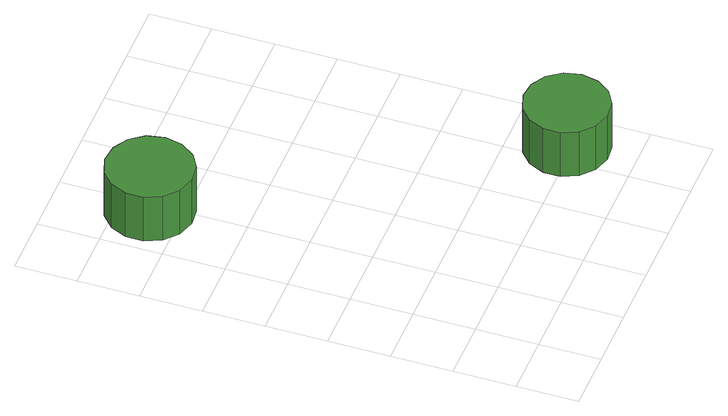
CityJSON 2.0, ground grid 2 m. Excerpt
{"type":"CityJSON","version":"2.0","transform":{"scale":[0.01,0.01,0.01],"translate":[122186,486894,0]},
"CityObjects":{
"tree1":{"type":"SolitaryVegetationObject","attributes":{"function":"something"},"geometry":[{"type":"MultiSurface","lod":"1","boundaries":[[[0,1,2,3,4,5,6,7,8,9,10,11,12,13,14]],[[15,16,17,18,19,20,21,22,23,24,25,26,27,28,29]],[[0,29,28,1]],[[1,28,27,2]],[[2,27,26,3]],[[3,26,25,4]],[[4,25,24,5]],[[5,24,23,6]],[[6,23,22,7]],[[7,22,21,8]],[[8,21,20,9]],[[9,20,19,10]],[[10,19,18,11]],[[11,18,17,12]],[[12,17,16,13]],[[13,16,15,14]],[[14,15,29,0]]]}]},
"tree2":{"type":"SolitaryVegetationObject","attributes":{"function":"something"},"geometry":[{"type":"MultiSurface","lod":"1","boundaries":[[[30,31,32,33,34,35,36,37,38,39,40,41,42,43,44]],[[45,46,47,48,49,50,51,52,53,54,55,56,57,58,59]],[[30,59,58,31]],[[31,58,57,32]],[[32,57,56,33]],[[33,56,55,34]],[[34,55,54,35]],[[35,54,53,36]],[[36,53,52,37]],[[37,52,51,38]],[[38,51,50,39]],[[39,50,49,40]],[[40,49,48,41]],[[41,48,47,42]],[[42,47,46,43]],[[43,46,45,44]],[[44,45,59,30]]]}]}
},
"vertices":[
[314,1303,193],[302,1360,193],[268,1407,193],[218,1436,193],[160,1442,193],[105,1424,193],[62,1385,193],[38,1332,193],[38,1274,193],[62,1221,193],[105,1182,193],[160,1164,193],[218,1170,193],[268,1199,193],[302,1246,193],[302,1246,17],[268,1199,17],[218,1170,17],[160,1164,17],[105,1182,17],[62,1221,17],[38,1274,17],[38,1332,17],[62,1385,17],[105,1424,17],[160,1442,17],[218,1436,17],[268,1407,17],[302,1360,17],[314,1303,17],
[998,219,197],[986,274,197],[953,320,197],[904,348,197],[848,354,197],[794,337,197],[752,299,197],[729,247,197],[729,191,197],[752,139,197],[794,102,197],[848,84,197],[904,90,197],[953,118,197],[986,164,197],[986,164,21],[953,118,21],[904,90,21],[848,84,21],[794,102,21],[752,139,21],[729,191,21],[729,247,21],[752,299,21],[794,337,21],[848,354,21],[904,348,21],[953,320,21],[986,274,21],[998,219,21]
]}
